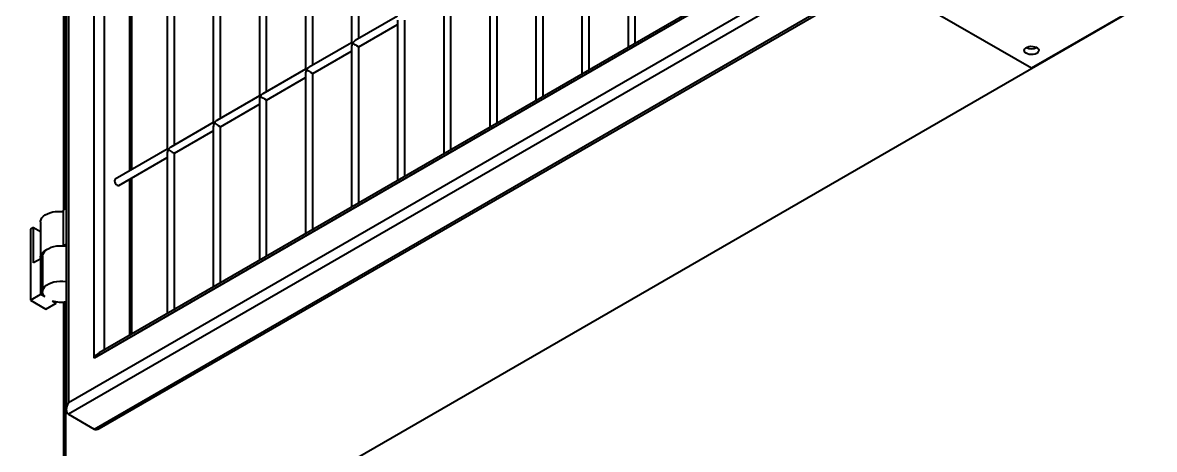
# Model space of a CAD drawing. Header units: millimetres. Extents: x 0 to 297, y 0 to 210.
# Drawn here: x 233.72 to 241.54, y 85.82 to 88.77 of the extents above; entities that cross this region are included whole.
import ezdxf

# ---------------------------------------------------------------- set-up
doc = ezdxf.new("R2010")
doc.units = ezdxf.units.MM
doc.layers.add('轮廓实线层', color=7, linetype='Continuous', lineweight=40)

msp = doc.modelspace()

# ---------------------------------------------------------------- linework, layer by layer
at = {"layer": '轮廓实线层', "color": 8, "linetype": 'Continuous', "lineweight": 40}
for p, q in [((234.2171, 86.4517), (234.2171, 92.8807)), ((234.2878, 92.9215), (234.2878, 86.5094)), ((234.0403, 92.7787), (234.0403, 86.1455)), ((234.0085, 87.4744), (234.0085, 92.7603)), ((234.4646, 87.7462), (234.4646, 88.8643)), ((234.4646, 86.6115), (234.4646, 87.6885)), ((234.0085, 85.1677), (234.0085, 86.8399))]:
    msp.add_line(p, q, dxfattribs=at)
at = {"layer": '轮廓实线层', "color": 7, "linetype": 'Continuous', "lineweight": 40}
for p, q in [((234.0231, 87.4829), (234.0231, 92.7688)), ((234.0256, 92.7702), (234.0256, 86.0962)), ((235.9952, 89.7768), (235.9952, 88.6298)), ((236.0452, 88.6587), (236.0452, 89.7768)), ((239.8456, 89.701), (234.2171, 86.4517)), ((239.831, 89.7095), (234.2524, 86.489)), ((237.9044, 89.7031), (237.9044, 88.5972)), ((237.9544, 88.6261), (237.9544, 89.7031)), ((234.0403, 86.1455), (240.0224, 89.5989)), ((235.677, 89.5931), (235.677, 88.4461)), ((235.727, 88.475), (235.727, 89.5931)), ((240.0931, 89.5581), (234.0403, 86.0639)), ((237.5862, 89.5194), (237.5862, 88.4135)), ((237.6362, 88.4424), (237.6362, 89.5194)), ((234.2171, 85.9618), (240.2699, 89.456)), ((234.2524, 85.9653), (240.2845, 89.4476)), ((235.3588, 89.4094), (235.3588, 88.2624)), ((235.4088, 88.2913), (235.4088, 89.4094)), ((237.268, 89.3357), (237.268, 88.2299)), ((237.318, 88.2587), (237.318, 89.3357)), ((235.0406, 89.2257), (235.0406, 88.0787)), ((235.0906, 88.1076), (235.0906, 89.2257)), ((236.9498, 89.152), (236.9498, 88.0462)), ((236.9998, 88.075), (236.9998, 89.152)), ((234.7224, 89.042), (234.7224, 87.895)), ((234.7724, 87.9239), (234.7724, 89.042)), ((212.5478, 72.2072), (241.5392, 88.9436)), ((236.6316, 88.9683), (236.6316, 87.8625)), ((236.6816, 87.8913), (236.6816, 88.9683)), ((240.6906, 88.4538), (239.8421, 88.9436)), ((241.5392, 88.9436), (240.6906, 88.4538)), ((234.4792, 87.7546), (234.4792, 88.8727)), ((236.3134, 88.8135), (236.0202, 88.6442)), ((236.3134, 88.7846), (236.3134, 87.6788)), ((236.3634, 87.7076), (236.3634, 88.7846)), ((236.0452, 88.6009), (236.3134, 88.7558)), ((235.9952, 88.6298), (235.702, 88.4606)), ((235.727, 88.4173), (235.9952, 88.5721)), ((235.9952, 88.6009), (235.9952, 87.4951)), ((236.0452, 87.524), (236.0452, 88.6009)), ((235.677, 88.4461), (235.3838, 88.2769)), ((235.677, 88.4173), (235.677, 87.3114)), ((235.727, 87.3403), (235.727, 88.4173)), ((235.4088, 88.2336), (235.677, 88.3884)), ((235.3588, 88.2624), (235.0656, 88.0932)), ((235.3588, 88.2336), (235.3588, 87.1277)), ((235.4088, 87.1566), (235.4088, 88.2336)), ((235.0906, 88.0499), (235.3588, 88.2047)), ((235.0406, 88.0787), (234.7474, 87.9095)), ((234.7724, 87.8662), (235.0406, 88.021)), ((235.0406, 88.0499), (235.0406, 86.944)), ((235.0906, 86.9729), (235.0906, 88.0499)), ((234.7224, 87.895), (234.3637, 87.688)), ((234.7224, 87.8662), (234.7224, 86.7603)), ((234.7724, 86.7892), (234.7724, 87.8662)), ((234.3887, 87.6447), (234.7224, 87.8373)), ((234.4792, 86.6199), (234.4792, 87.6969)), ((234.0256, 87.4844), (234.0049, 87.4724)), ((234.0049, 87.4724), (234.0049, 87.2274)), ((233.8481, 87.3928), (233.8481, 87.1478)), ((233.7999, 87.354), (233.7787, 87.3418)), ((233.7787, 87.3418), (233.7787, 86.8518)), ((233.7999, 87.1091), (233.7999, 87.354)), ((233.7999, 87.354), (233.8481, 87.3262)), ((234.0049, 87.2274), (234.0256, 87.2394)), ((233.8623, 87.156), (233.8623, 86.911)), ((233.8494, 87.1376), (233.7999, 87.1091)), ((233.8494, 86.8927), (233.8494, 87.1376)), ((233.8494, 87.1376), (233.8623, 87.1302)), ((233.7787, 86.8518), (233.8494, 86.8927)), ((233.7787, 86.8518), (233.8847, 86.7906)), ((233.8494, 86.8927), (233.8777, 86.8763)), ((233.8847, 86.7906), (233.9554, 86.8314)), ((233.9272, 86.8478), (233.9554, 86.8314)), ((233.9554, 86.8314), (233.9554, 86.8413)), ((234.0231, 85.1593), (234.0231, 86.8419)), ((234.0403, 86.0639), (234.2171, 85.9618))]:
    msp.add_line(p, q, dxfattribs=at)
at = {"layer": '轮廓实线层', "color": 7, "linetype": 'Continuous', "lineweight": 40, "flags": 128}
for points in [[(240.726, 88.5558), (240.7151, 88.5511), (240.7025, 88.5482), (240.6889, 88.5474), (240.6755, 88.5487), (240.6632, 88.5521), (240.6529, 88.5572), (240.6455, 88.5638), (240.6414, 88.5713), (240.6409, 88.5792), (240.6441, 88.5868), (240.6508, 88.5937), (240.6604, 88.5992), (240.6723, 88.6031), (240.6855, 88.6049), (240.6991, 88.6047), (240.7121, 88.6023), (240.7235, 88.598), (240.7324, 88.592), (240.7383, 88.5849), (240.7406, 88.5772), (240.7392, 88.5694), (240.7342, 88.5621), (240.726, 88.5558)], [(234.3637, 87.688), (234.3637, 87.688), (234.3598, 87.6835), (234.3585, 87.6765), (234.3598, 87.6679), (234.3637, 87.6591), (234.3694, 87.6513), (234.3762, 87.6459), (234.3829, 87.6435), (234.3887, 87.6447)], [(233.8481, 87.3928), (233.8483, 87.3968), (233.8512, 87.4088), (233.8576, 87.4203), (233.8672, 87.4311), (233.8798, 87.4408), (233.895, 87.4491), (233.9124, 87.4559), (233.9316, 87.4609), (233.9519, 87.4639), (233.9728, 87.465), (233.9937, 87.464), (234.0049, 87.4626)], [(233.8623, 87.156), (233.8623, 87.1562), (233.8641, 87.1683), (233.8694, 87.18), (233.878, 87.191), (233.8897, 87.2011), (233.9041, 87.2099), (233.9209, 87.2172), (233.9396, 87.2227), (233.9596, 87.2264), (233.9804, 87.2281), (234.0013, 87.2277), (234.0219, 87.2253), (234.0256, 87.2247)], [(233.8494, 87.1376), (233.8489, 87.1397), (233.8483, 87.1518), (233.8512, 87.1638), (233.8576, 87.1754), (233.8672, 87.1861), (233.8798, 87.1958), (233.8921, 87.2028)], [(233.8777, 86.8763), (233.8691, 86.8874), (233.864, 86.8992), (233.8623, 86.9112), (233.8641, 86.9233), (233.8694, 86.935), (233.878, 86.9461), (233.8897, 86.9561), (233.9041, 86.9649), (233.9209, 86.9722), (233.9396, 86.9777), (233.9596, 86.9814), (233.9804, 86.9831), (234.0013, 86.9827), (234.0219, 86.9804), (234.0256, 86.9797)]]:
    msp.add_lwpolyline(points, dxfattribs=at)
at = {"layer": '轮廓实线层', "color": 7, "linetype": 'Continuous', "lineweight": 40}
for centre, radius, start, end in [((240.6906, 88.6635), 0.0757, 242.14561, 297.85894), ((233.9874, 87.0459), 0.2071, 253.0808, 280.64066)]:
    msp.add_arc(centre, radius, start, end, dxfattribs=at)
for centre, major_axis, ratio, start_param, end_param in [((236.0202, 88.6154), (0.025, -0.0144), 0.00007, 3.141633, 3.927031), ((236.0202, 88.6154), (0.0177, 0.0306), 0.577335, 1.570837, 2.356235), ((236.0202, 88.6154), (0.0177, 0.0306), 0.577335, 0.785358, 1.570837), ((236.0202, 88.6154), (0.025, -0.0144), 0.00007, 3.927031, 6.283226), ((235.702, 88.4317), (0.025, -0.0144), 0.00007, 3.141633, 3.927031), ((235.702, 88.4317), (0.0177, 0.0306), 0.577335, 1.570837, 2.356235), ((235.702, 88.4317), (0.0177, 0.0306), 0.577335, 0.785358, 1.570837), ((235.702, 88.4317), (0.025, -0.0144), 0.00007, 3.927031, 6.283226), ((235.3838, 88.248), (0.025, -0.0144), 0.00007, 3.141633, 3.927031), ((235.3838, 88.248), (0.0177, 0.0306), 0.577335, 1.570837, 2.356235), ((235.3838, 88.248), (0.0177, 0.0306), 0.577335, 0.785358, 1.570837), ((235.3838, 88.248), (0.025, -0.0144), 0.00007, 3.927031, 6.283226), ((235.0656, 88.0643), (0.025, -0.0144), 0.00007, 3.141633, 3.927031), ((235.0656, 88.0643), (0.0177, 0.0306), 0.577335, 0.785358, 1.570837), ((235.0656, 88.0643), (0.0177, 0.0306), 0.577335, 1.570837, 2.356235), ((235.0656, 88.0643), (0.025, -0.0144), 0.00007, 3.927031, 6.283226), ((234.7474, 87.8806), (0.025, -0.0144), 0.00007, 3.141633, 3.927031), ((234.7474, 87.8806), (0.0177, 0.0306), 0.577335, 1.570837, 2.356235), ((234.7474, 87.8806), (0.0177, 0.0306), 0.577335, 0.785358, 1.570837), ((234.7474, 87.8806), (0.025, -0.0144), 0.00007, 3.927031, 6.283226), ((234.2524, 86.4313), (0.0354, 0.0612), 0.577335, 0.785358, 1.570837), ((234.0756, 86.1251), (0.0354, 0.0612), 0.577335, 1.570837, 3.141633), ((234.2524, 86.023), (0.0354, 0.0612), 0.577335, 3.141633, 3.92695)]:
    msp.add_ellipse(centre, major_axis=major_axis, ratio=ratio, start_param=start_param, end_param=end_param, dxfattribs=at)

doc.saveas('drawing.dxf')
